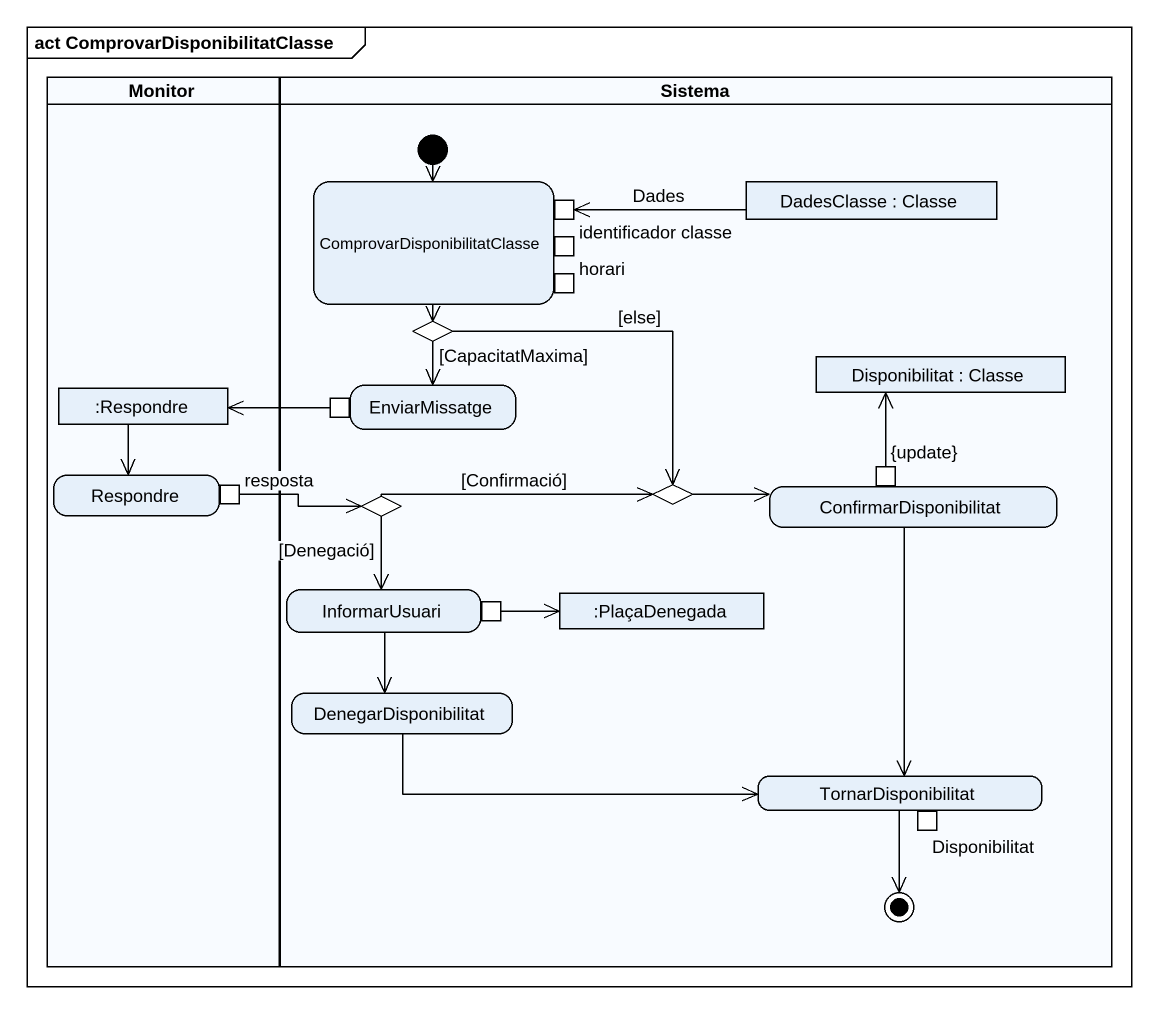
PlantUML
@startuml
mainframe act ComprovarDisponibilitatClasse
hide empty description
state Monitor <<partition>> {
  state ":Respondre" as Respondre <<object>>
  state "Respondre" as Respondre_2 {
    state resposta <<outputPin>>
  }
}
state Sistema <<partition>> {
  state "ComprovarDisponibilitatClasse" as ComprovarDisponibilitatClass {
    state pin1 <<inputPin>>
    state "identificador classe" as identificador_classe <<inputPin>>
    state horari <<inputPin>>
  }
  state "DadesClasse : Classe" as DadesClasse <<object>>
  state choice1 <<choice>>
  state EnviarMissatge {
    state pin2 <<outputPin>>
  }
  state "Disponibilitat : Classe" as Disponibilitat <<object>>
  state choice2 <<choice>>
  state ConfirmarDisponibilitat {
    state "{update}" as update <<outputPin>>
  }
  state choice3 <<choice>>
  state InformarUsuari {
    state pin3 <<outputPin>>
  }
  state ":PlaçaDenegada" as PlaçaDenegada <<object>>
  state DenegarDisponibilitat
  state TornarDisponibilitat {
    state "Disponibilitat" as Disponibilitat_2 <<outputPin>>
  }
  [*] --> ComprovarDisponibilitatClass
  TornarDisponibilitat --> [*]
}
ComprovarDisponibilitatClass --> choice1
DadesClasse -left-> pin1 : Dades
choice1 --> EnviarMissatge : [CapacitatMaxima]
choice1 --> choice2 : [else]
Respondre --> Respondre_2
pin2 -left-> Respondre
resposta -right-> choice3
choice2 -right-> ConfirmarDisponibilitat
ConfirmarDisponibilitat --> TornarDisponibilitat
update -up-> Disponibilitat
choice3 -right-> choice2 : [Confirmació]
choice3 --> InformarUsuari : [Denegació]
InformarUsuari --> DenegarDisponibilitat
pin3 -right-> PlaçaDenegada
DenegarDisponibilitat -right-> TornarDisponibilitat
@enduml
